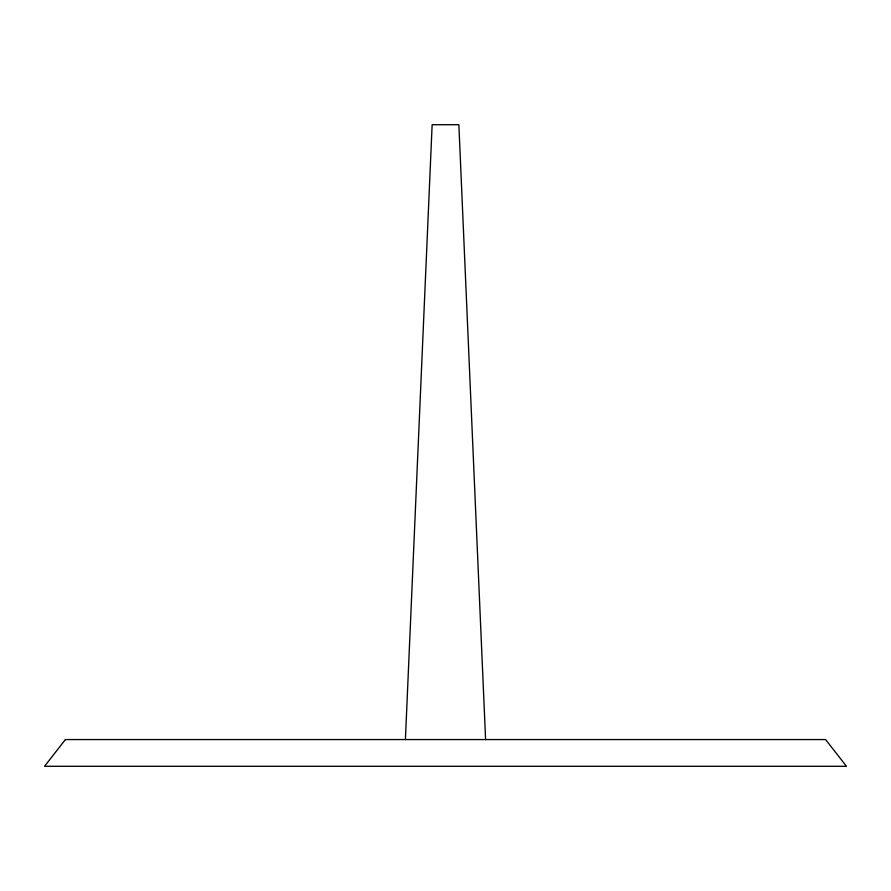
<?xml version="1.0" encoding="UTF-8"?>
<svg xmlns="http://www.w3.org/2000/svg" width="891" height="891" viewBox="0 0 891 891"><rect width="100%" height="100%" fill="white"/><g stroke="black" fill="none" stroke-linecap="round" stroke-linejoin="round"><path stroke-width="1.34" d="M405.405 739.563L432.135 124.707L458.865 124.707L485.595 739.563M65.388 739.563L44.55 766.293L846.45 766.293L825.612 739.563L65.388 739.563"/></g></svg>
